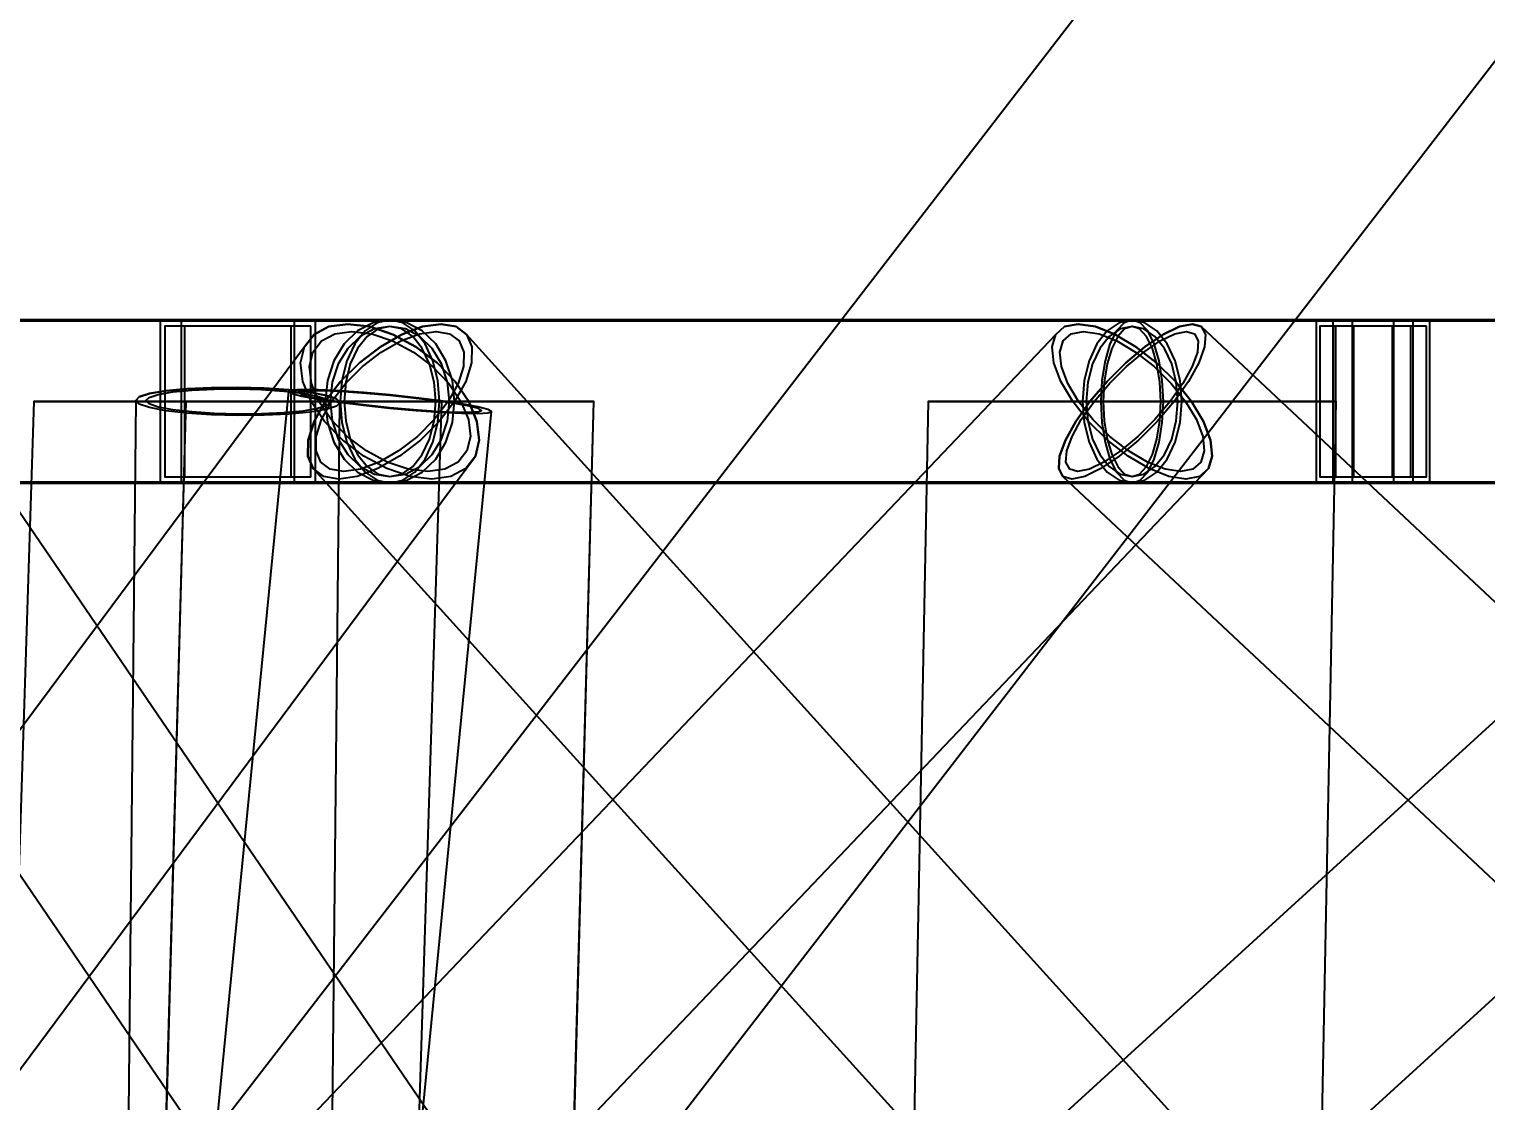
# Model space of a CAD drawing. Header units: millimetres. Extents: x -123812 to 252100, y -3000 to 639000.
# Drawn here: x -7207 to -3580, y 495258 to 497928 of the extents above; entities that cross this region are included whole.
import ezdxf

# ---------------------------------------------------------------- set-up
doc = ezdxf.new("R2010")
doc.units = ezdxf.units.MM
for name, color, linetype, lineweight in [('D-STR-ANTN', 7, 'Continuous', 25), ('D-STR-DIM', 7, 'Continuous', 13), ('D-STR-STRC', 7, 'Continuous', 25)]:
    doc.layers.add(name, color=color, linetype=linetype, lineweight=lineweight)
doc.styles.add('OpenSansCondensed-Light', font='OpenSansCondensed-Light.ttf')
doc.styles.add('TOWER_UNICODE', font='Arial Unicode.ttf')
doc.dimstyles.new('EZDXF', dxfattribs={"dimtxt": 0.25, "dimasz": 0.175, "dimexe": 0.375, "dimexo": 0.125, "dimgap": 0.1, "dimtad": 1, "dimlfac": 100, "dimzin": 12, "dimdsep": 46, "dimtxsty": 'OpenSansCondensed-Light', "dimblk": 'ARCHTICK', "dimcen": 2.5, "dimazin": 3, "dimtfac": 0.5, "dimtmove": 2, "dimatfit": 3})

# ---------------------------------------------------------------- blocks, each defined once
blk = doc.blocks.new('_ARCHTICK')
at = {"color": 0, "linetype": 'BYBLOCK', "const_width": 0.15}
blk.add_lwpolyline([(-0.5, -0.5), (0.5, 0.5)], dxfattribs=at)

msp = doc.modelspace()

# ---------------------------------------------------------------- linework, layer by layer
at = {"layer": 'D-STR-ANTN'}
msp.add_lwpolyline([(-2443, 500759.2), (-8226.2, 493259.2), (-8226.5, 493211.6), (-8202, 493149.6), (-8154.3, 493077.4), (-8086.6, 493000), (-8003.6, 492922.6), (-7910.9, 492850.4), (-7814.9, 492788.4), (-7722, 492740.8), (-7638.7, 492711), (-7570.5, 492700.8), (-7522.2, 492711), (-7497, 492740.8), (-1713.9, 500240.8)], dxfattribs=at)
msp.add_lwpolyline([(-2443, 500759.2), (-8226.2, 493259.2), (-8226.5, 493211.6), (-8202, 493149.6), (-8154.3, 493077.4), (-8086.6, 493000), (-8003.6, 492922.6), (-7910.9, 492850.4), (-7814.9, 492788.4), (-7722, 492740.8), (-7638.7, 492711), (-7570.5, 492700.8), (-7522.2, 492711), (-7497, 492740.8), (-1713.9, 500240.8)], dxfattribs=at)
at = {"layer": 'D-STR-STRC'}
for points in [[(-7581.4, 494863.5), (-6096.1, 496863.5), (-6086.6, 496903.4), (-6092.2, 496950), (-6112.7, 497000), (-6146.4, 497050), (-6191.3, 497096.6), (-6244.2, 497136.5), (-6301.5, 497167.2), (-6359.3, 497186.5), (-6413.7, 497193.1), (-6460.9, 497186.5), (-6497.8, 497167.2), (-6521.8, 497136.5), (-8007.1, 495136.5)], [(-7726.9, 496796.8), (-6309, 496796.8), (-6267.2, 496803.7), (-6228.4, 496824), (-6195, 496856.3), (-6169.4, 496898.4), (-6153.2, 496947.4), (-6147.8, 497000), (-6153.2, 497052.6), (-6169.4, 497101.6), (-6195, 497143.7), (-6228.4, 497176), (-6267.2, 497196.3), (-6309, 497203.2), (-7726.9, 497203.2)], [(-7726.9, 496796.8), (-6309, 496796.8), (-6267.2, 496803.7), (-6228.4, 496824), (-6195, 496856.3), (-6169.4, 496898.4), (-6153.2, 496947.4), (-6147.8, 497000), (-6153.2, 497052.6), (-6169.4, 497101.6), (-6195, 497143.7), (-6228.4, 497176), (-6267.2, 497196.3), (-6309, 497203.2), (-7726.9, 497203.2)], [(-6173.8, 494832.8), (-4271, 496832.8), (-4261.7, 496863.5), (-4266, 496903.4), (-4283.5, 496950), (-4313.2, 497000), (-4353, 497050), (-4400.1, 497096.6), (-4451.4, 497136.5), (-4503.3, 497167.2), (-4552.4, 497186.5), (-4595.3, 497193.1), (-4629, 497186.5), (-4651.2, 497167.2), (-6554.1, 495167.2)], [(-4309, 495167.2), (-6117.9, 497167.2), (-6144.1, 497186.5), (-6181.4, 497193.1), (-6227.5, 497186.5), (-6279.1, 497167.2), (-6332.8, 497136.5), (-6384.8, 497096.6), (-6431.6, 497050), (-6470.1, 497000), (-6497.7, 496950), (-6512.3, 496903.4), (-6513.1, 496863.5), (-6500, 496832.8), (-4691, 494832.8)], [(-2157.1, 495186.5), (-4288.8, 497186.5), (-4310.8, 497193.1), (-4343.1, 497186.5), (-4383.4, 497167.2), (-4429, 497136.5), (-4476.8, 497096.6), (-4523.5, 497050), (-4566, 497000), (-4601.3, 496950), (-4627.1, 496903.4), (-4641.5, 496863.5), (-4643.7, 496832.8), (-4633.4, 496813.5), (-2501.7, 494813.5)], [(-2309.2, 497203.2), (-4461.1, 497203.2), (-4481.2, 497196.3), (-4500, 497176), (-4516.1, 497143.7), (-4528.5, 497101.6), (-4536.2, 497052.6), (-4538.9, 497000), (-4536.2, 496947.4), (-4528.5, 496898.4), (-4516.1, 496856.3), (-4500, 496824), (-4481.2, 496803.7), (-4461.1, 496796.8), (-2309.2, 496796.8)], [(-2309.2, 497203.2), (-4461.1, 497203.2), (-4481.2, 497196.3), (-4500, 497176), (-4516.1, 497143.7), (-4528.5, 497101.6), (-4536.2, 497052.6), (-4538.9, 497000), (-4536.2, 496947.4), (-4528.5, 496898.4), (-4516.1, 496856.3), (-4500, 496824), (-4481.2, 496803.7), (-4461.1, 496796.8), (-2309.2, 496796.8)], [(-2481.6, 497186.5), (-4672.3, 495186.5), (-4678.5, 495167.2), (-4672.4, 495136.5), (-4654.7, 495096.6), (-4626.3, 495050), (-4589.4, 495000), (-4546.4, 494950), (-4500.2, 494903.4), (-4454, 494863.5), (-4411, 494832.8), (-4374, 494813.5), (-4345.6, 494806.9), (-4327.7, 494813.5), (-2136.9, 496813.5)], [(-7940.8, 496863.5), (-6577.9, 494863.5), (-6550.4, 494832.8), (-6510.2, 494813.5), (-6460, 494806.9), (-6403.3, 494813.5), (-6343.9, 494832.8), (-6285.9, 494863.5), (-6233.2, 494903.4), (-6189.4, 494950), (-6157.5, 495000), (-6139.6, 495050), (-6137.1, 495096.6), (-6150, 495136.5), (-7512.9, 497136.5)], [(-8215, 474975.3), (-6056.2, 496975.3), (-6064.8, 496980.4), (-6090, 496986.8), (-6130.2, 496994.1), (-6182.6, 497001.8), (-6243.5, 497009.4), (-6309, 497016.4), (-6374.4, 497022.2), (-6435.4, 497026.5), (-6487.7, 497029), (-6527.9, 497029.6), (-6553.1, 497028.1), (-6561.8, 497024.7), (-8720.6, 475024.7)], [(-6659.9, 474997.4), (-6433.7, 496997.4), (-6442.3, 497006.6), (-6467.7, 497015.2), (-6508, 497022.9), (-6560.6, 497029), (-6621.9, 497033.1), (-6687.6, 497034.9), (-6753.4, 497034.4), (-6814.6, 497031.5), (-6867.2, 497026.5), (-6907.6, 497019.7), (-6933, 497011.5), (-6941.6, 497002.6), (-7167.9, 475002.6)]]:
    msp.add_lwpolyline(points, dxfattribs=at)
for points in [[(-7915.4, 496800), (-6494.5, 496800), (-6494.5, 497200), (-7915.4, 497200)], [(-7915.4, 496800), (-6494.5, 496800), (-6494.5, 497200), (-7915.4, 497200)], [(-7826.7, 496800), (-3761.3, 496800), (-3761.3, 497200), (-7826.7, 497200)], [(-6494.5, 497200), (-6880.8, 497200), (-6880.8, 496800), (-6494.5, 496800)], [(-6494.5, 497200), (-6880.8, 497200), (-6880.8, 496800), (-6494.5, 496800)], [(-6829.1, 496800), (-3719.7, 496800), (-3719.7, 497200), (-6829.1, 497200)], [(-6546.2, 497200), (-6829.1, 497200), (-6829.1, 496800), (-6546.2, 496800)], [(-6829.1, 496800), (-3719.7, 496800), (-3719.7, 497200), (-6829.1, 497200)], [(-6546.2, 497200), (-6829.1, 497200), (-6829.1, 496800), (-6546.2, 496800)], [(-6112.7, 497000), (-6092.2, 496950), (-6086.6, 496903.4), (-6096.1, 496863.5), (-6120.1, 496832.8), (-6157, 496813.5), (-6204.3, 496806.9), (-6258.6, 496813.5), (-6316.4, 496832.8), (-6373.7, 496863.5), (-6426.6, 496903.4), (-6471.5, 496950), (-6505.3, 497000), (-6525.7, 497050), (-6531.3, 497096.6), (-6521.8, 497136.5), (-6497.8, 497167.2), (-6460.9, 497186.5), (-6413.7, 497193.1), (-6359.3, 497186.5), (-6301.5, 497167.2), (-6244.2, 497136.5), (-6191.3, 497096.6), (-6146.4, 497050)], [(-6147.8, 497000), (-6186.3, 496950), (-6233.1, 496903.4), (-6285.2, 496863.5), (-6338.8, 496832.8), (-6390.4, 496813.5), (-6436.5, 496806.9), (-6473.9, 496813.5), (-6500, 496832.8), (-6513.1, 496863.5), (-6512.3, 496903.4), (-6497.7, 496950), (-6470.1, 497000), (-6431.6, 497050), (-6384.8, 497096.6), (-6332.8, 497136.5), (-6279.1, 497167.2), (-6227.5, 497186.5), (-6181.4, 497193.1), (-6144.1, 497186.5), (-6117.9, 497167.2), (-6104.8, 497136.5), (-6105.6, 497096.6), (-6120.3, 497050)], [(-6470.2, 497000), (-6464.7, 496947.4), (-6448.6, 496898.4), (-6423, 496856.3), (-6389.6, 496824), (-6350.7, 496803.7), (-6309, 496796.8), (-6267.2, 496803.7), (-6228.4, 496824), (-6195, 496856.3), (-6169.4, 496898.4), (-6153.2, 496947.4), (-6147.8, 497000), (-6153.2, 497052.6), (-6169.4, 497101.6), (-6195, 497143.7), (-6228.4, 497176), (-6267.2, 497196.3), (-6309, 497203.2), (-6350.7, 497196.3), (-6389.6, 497176), (-6423, 497143.7), (-6448.6, 497101.6), (-6464.7, 497052.6)], [(-6470.2, 497000), (-6464.7, 496947.4), (-6448.6, 496898.4), (-6423, 496856.3), (-6389.6, 496824), (-6350.7, 496803.7), (-6309, 496796.8), (-6267.2, 496803.7), (-6228.4, 496824), (-6195, 496856.3), (-6169.4, 496898.4), (-6153.2, 496947.4), (-6147.8, 497000), (-6153.2, 497052.6), (-6169.4, 497101.6), (-6195, 497143.7), (-6228.4, 497176), (-6267.2, 497196.3), (-6309, 497203.2), (-6350.7, 497196.3), (-6389.6, 497176), (-6423, 497143.7), (-6448.6, 497101.6), (-6464.7, 497052.6)], [(-6432.7, 497000), (-6428.4, 496947.4), (-6416.1, 496898.4), (-6396.4, 496856.3), (-6370.8, 496824), (-6341, 496803.7), (-6309, 496796.8), (-4461.1, 496796.8), (-4429.1, 496803.7), (-4399.3, 496824), (-4373.6, 496856.3), (-4354, 496898.4), (-4341.6, 496947.4), (-4337.4, 497000), (-4341.6, 497052.6), (-4354, 497101.6), (-4373.6, 497143.7), (-4399.3, 497176), (-4429.1, 497196.3), (-4461.1, 497203.2), (-6309, 497203.2), (-6341, 497196.3), (-6370.8, 497176), (-6396.4, 497143.7), (-6416.1, 497101.6), (-6428.4, 497052.6)], [(-6432.7, 497000), (-6428.4, 496947.4), (-6416.1, 496898.4), (-6396.4, 496856.3), (-6370.8, 496824), (-6341, 496803.7), (-6309, 496796.8), (-6276.9, 496803.7), (-6247.1, 496824), (-6221.5, 496856.3), (-6201.8, 496898.4), (-6189.5, 496947.4), (-6185.3, 497000), (-6189.5, 497052.6), (-6201.8, 497101.6), (-6221.5, 497143.7), (-6247.1, 497176), (-6276.9, 497196.3), (-6309, 497203.2), (-6341, 497196.3), (-6370.8, 497176), (-6396.4, 497143.7), (-6416.1, 497101.6), (-6428.4, 497052.6)], [(-6432.7, 497000), (-6428.4, 496947.4), (-6416.1, 496898.4), (-6396.4, 496856.3), (-6370.8, 496824), (-6341, 496803.7), (-6309, 496796.8), (-4461.1, 496796.8), (-4429.1, 496803.7), (-4399.3, 496824), (-4373.6, 496856.3), (-4354, 496898.4), (-4341.6, 496947.4), (-4337.4, 497000), (-4341.6, 497052.6), (-4354, 497101.6), (-4373.6, 497143.7), (-4399.3, 497176), (-4429.1, 497196.3), (-4461.1, 497203.2), (-6309, 497203.2), (-6341, 497196.3), (-6370.8, 497176), (-6396.4, 497143.7), (-6416.1, 497101.6), (-6428.4, 497052.6)], [(-6432.7, 497000), (-6428.4, 496947.4), (-6416.1, 496898.4), (-6396.4, 496856.3), (-6370.8, 496824), (-6341, 496803.7), (-6309, 496796.8), (-6276.9, 496803.7), (-6247.1, 496824), (-6221.5, 496856.3), (-6201.8, 496898.4), (-6189.5, 496947.4), (-6185.3, 497000), (-6189.5, 497052.6), (-6201.8, 497101.6), (-6221.5, 497143.7), (-6247.1, 497176), (-6276.9, 497196.3), (-6309, 497203.2), (-6341, 497196.3), (-6370.8, 497176), (-6396.4, 497143.7), (-6416.1, 497101.6), (-6428.4, 497052.6)], [(-4313.2, 497000), (-4283.5, 496950), (-4266, 496903.4), (-4261.7, 496863.5), (-4271, 496832.8), (-4293.3, 496813.5), (-4327, 496806.9), (-4369.8, 496813.5), (-4418.9, 496832.8), (-4470.8, 496863.5), (-4522.1, 496903.4), (-4569.3, 496950), (-4609, 497000), (-4638.7, 497050), (-4656.3, 497096.6), (-4660.5, 497136.5), (-4651.2, 497167.2), (-4629, 497186.5), (-4595.3, 497193.1), (-4552.4, 497186.5), (-4503.3, 497167.2), (-4451.4, 497136.5), (-4400.1, 497096.6), (-4353, 497050)], [(-4356.2, 497000), (-4398.7, 496950), (-4445.4, 496903.4), (-4493.2, 496863.5), (-4538.8, 496832.8), (-4579.1, 496813.5), (-4611.4, 496806.9), (-4633.4, 496813.5), (-4643.7, 496832.8), (-4641.5, 496863.5), (-4627.1, 496903.4), (-4601.3, 496950), (-4566, 497000), (-4523.5, 497050), (-4476.8, 497096.6), (-4429, 497136.5), (-4383.4, 497167.2), (-4343.1, 497186.5), (-4310.8, 497193.1), (-4288.8, 497186.5), (-4278.5, 497167.2), (-4280.7, 497136.5), (-4295.1, 497096.6), (-4320.9, 497050)], [(-4584.8, 497000), (-4580.6, 496947.4), (-4568.2, 496898.4), (-4548.6, 496856.3), (-4523, 496824), (-4493.1, 496803.7), (-4461.1, 496796.8), (-4429.1, 496803.7), (-4399.3, 496824), (-4373.6, 496856.3), (-4354, 496898.4), (-4341.6, 496947.4), (-4337.4, 497000), (-4341.6, 497052.6), (-4354, 497101.6), (-4373.6, 497143.7), (-4399.3, 497176), (-4429.1, 497196.3), (-4461.1, 497203.2), (-4493.1, 497196.3), (-4523, 497176), (-4548.6, 497143.7), (-4568.2, 497101.6), (-4580.6, 497052.6)], [(-4584.8, 497000), (-4580.6, 496947.4), (-4568.2, 496898.4), (-4548.6, 496856.3), (-4523, 496824), (-4493.1, 496803.7), (-4461.1, 496796.8), (-4429.1, 496803.7), (-4399.3, 496824), (-4373.6, 496856.3), (-4354, 496898.4), (-4341.6, 496947.4), (-4337.4, 497000), (-4341.6, 497052.6), (-4354, 497101.6), (-4373.6, 497143.7), (-4399.3, 497176), (-4429.1, 497196.3), (-4461.1, 497203.2), (-4493.1, 497196.3), (-4523, 497176), (-4548.6, 497143.7), (-4568.2, 497101.6), (-4580.6, 497052.6)], [(-4538.9, 497000), (-4536.2, 496947.4), (-4528.5, 496898.4), (-4516.1, 496856.3), (-4500, 496824), (-4481.2, 496803.7), (-4461.1, 496796.8), (-4441, 496803.7), (-4422.2, 496824), (-4406.1, 496856.3), (-4393.8, 496898.4), (-4386, 496947.4), (-4383.3, 497000), (-4386, 497052.6), (-4393.8, 497101.6), (-4406.1, 497143.7), (-4422.2, 497176), (-4441, 497196.3), (-4461.1, 497203.2), (-4481.2, 497196.3), (-4500, 497176), (-4516.1, 497143.7), (-4528.5, 497101.6), (-4536.2, 497052.6)], [(-4538.9, 497000), (-4536.2, 496947.4), (-4528.5, 496898.4), (-4516.1, 496856.3), (-4500, 496824), (-4481.2, 496803.7), (-4461.1, 496796.8), (-4441, 496803.7), (-4422.2, 496824), (-4406.1, 496856.3), (-4393.8, 496898.4), (-4386, 496947.4), (-4383.3, 497000), (-4386, 497052.6), (-4393.8, 497101.6), (-4406.1, 497143.7), (-4422.2, 497176), (-4441, 497196.3), (-4461.1, 497203.2), (-4481.2, 497196.3), (-4500, 497176), (-4516.1, 497143.7), (-4528.5, 497101.6), (-4536.2, 497052.6)], [(-3719.7, 497200), (-4002.5, 497200), (-4002.5, 496800), (-3719.7, 496800)], [(-3719.7, 497200), (-4002.5, 497200), (-4002.5, 496800), (-3719.7, 496800)], [(-3961.3, 496800), (100.2, 496800), (100.2, 497200), (-3961.3, 497200)], [(-3760.9, 497200), (-3961.3, 497200), (-3961.3, 496800), (-3760.9, 496800)], [(-3761.3, 497200), (-3960.9, 497200), (-3960.9, 496800), (-3761.3, 496800)], [(-3912.9, 496800), (51.8, 496800), (51.8, 497200), (-3912.9, 497200)], [(-3809.3, 497200), (-3912.9, 497200), (-3912.9, 496800), (-3809.3, 496800)], [(-3912.9, 496800), (51.8, 496800), (51.8, 497200), (-3912.9, 497200)], [(-3809.3, 497200), (-3912.9, 497200), (-3912.9, 496800), (-3809.3, 496800)], [(-6506, 497188), (-6869.2, 497188), (-6869.2, 496812), (-6506, 496812)], [(-6506, 497188), (-6869.2, 497188), (-6869.2, 496812), (-6506, 496812)], [(-6554.7, 497188), (-6820.6, 497188), (-6820.6, 496812), (-6554.7, 496812)], [(-6554.7, 497188), (-6820.6, 497188), (-6820.6, 496812), (-6554.7, 496812)], [(-6132, 497000), (-6113.6, 496954.9), (-6108.5, 496913), (-6117.1, 496876.9), (-6138.7, 496849.2), (-6172, 496831.8), (-6214.6, 496825.9), (-6263.6, 496831.8), (-6315.7, 496849.2), (-6367.4, 496876.9), (-6415, 496913), (-6455.5, 496954.9), (-6486, 497000), (-6504.4, 497045.1), (-6509.4, 497087), (-6500.9, 497123.1), (-6479.2, 497150.8), (-6446, 497168.2), (-6403.4, 497174.1), (-6354.3, 497168.2), (-6302.2, 497150.8), (-6250.6, 497123.1), (-6202.9, 497087), (-6162.4, 497045.1)], [(-6163.6, 497000), (-6198.4, 496954.9), (-6240.6, 496913), (-6287.5, 496876.9), (-6335.9, 496849.2), (-6382.4, 496831.8), (-6423.9, 496825.9), (-6457.6, 496831.8), (-6481.2, 496849.2), (-6493, 496876.9), (-6492.3, 496913), (-6479.1, 496954.9), (-6454.3, 497000), (-6419.6, 497045.1), (-6377.3, 497087), (-6330.4, 497123.1), (-6282.1, 497150.8), (-6235.5, 497168.2), (-6194, 497174.1), (-6160.3, 497168.2), (-6136.7, 497150.8), (-6124.9, 497123.1), (-6125.6, 497087), (-6138.8, 497045.1)], [(-6457.5, 497000), (-6452.4, 496951.5), (-6437.6, 496906.4), (-6414, 496867.6), (-6383.2, 496837.9), (-6347.4, 496819.2), (-6309, 496812.8), (-6270.5, 496819.2), (-6234.7, 496837.9), (-6203.9, 496867.6), (-6180.3, 496906.4), (-6165.5, 496951.5), (-6160.4, 497000), (-6165.5, 497048.5), (-6180.3, 497093.6), (-6203.9, 497132.4), (-6234.7, 497162.1), (-6270.5, 497180.8), (-6309, 497187.2), (-6347.4, 497180.8), (-6383.2, 497162.1), (-6414, 497132.4), (-6437.6, 497093.6), (-6452.4, 497048.5)], [(-6457.5, 497000), (-6452.4, 496951.5), (-6437.6, 496906.4), (-6414, 496867.6), (-6383.2, 496837.9), (-6347.4, 496819.2), (-6309, 496812.8), (-6270.5, 496819.2), (-6234.7, 496837.9), (-6203.9, 496867.6), (-6180.3, 496906.4), (-6165.5, 496951.5), (-6160.4, 497000), (-6165.5, 497048.5), (-6180.3, 497093.6), (-6203.9, 497132.4), (-6234.7, 497162.1), (-6270.5, 497180.8), (-6309, 497187.2), (-6347.4, 497180.8), (-6383.2, 497162.1), (-6414, 497132.4), (-6437.6, 497093.6), (-6452.4, 497048.5)], [(-6422.9, 497000), (-6419, 496951.5), (-6407.7, 496906.4), (-6389.5, 496867.6), (-6365.9, 496837.9), (-6338.5, 496819.2), (-6309, 496812.8), (-6279.5, 496819.2), (-6252, 496837.9), (-6228.4, 496867.6), (-6210.3, 496906.4), (-6198.9, 496951.5), (-6195, 497000), (-6198.9, 497048.5), (-6210.3, 497093.6), (-6228.4, 497132.4), (-6252, 497162.1), (-6279.5, 497180.8), (-6309, 497187.2), (-6338.5, 497180.8), (-6365.9, 497162.1), (-6389.5, 497132.4), (-6407.7, 497093.6), (-6419, 497048.5)], [(-6422.9, 497000), (-6419, 496951.5), (-6407.7, 496906.4), (-6389.5, 496867.6), (-6365.9, 496837.9), (-6338.5, 496819.2), (-6309, 496812.8), (-6279.5, 496819.2), (-6252, 496837.9), (-6228.4, 496867.6), (-6210.3, 496906.4), (-6198.9, 496951.5), (-6195, 497000), (-6198.9, 497048.5), (-6210.3, 497093.6), (-6228.4, 497132.4), (-6252, 497162.1), (-6279.5, 497180.8), (-6309, 497187.2), (-6338.5, 497180.8), (-6365.9, 497162.1), (-6389.5, 497132.4), (-6407.7, 497093.6), (-6419, 497048.5)], [(-4327.8, 497000), (-4301, 496954.9), (-4285.2, 496913), (-4281.3, 496876.9), (-4289.7, 496849.2), (-4309.8, 496831.8), (-4340.2, 496825.9), (-4378.8, 496831.8), (-4423, 496849.2), (-4469.9, 496876.9), (-4516.1, 496913), (-4558.6, 496954.9), (-4594.5, 497000), (-4621.2, 497045.1), (-4637.1, 497087), (-4640.9, 497123.1), (-4632.5, 497150.8), (-4612.4, 497168.2), (-4582.1, 497174.1), (-4543.4, 497168.2), (-4499.2, 497150.8), (-4452.3, 497123.1), (-4406.1, 497087), (-4363.6, 497045.1)], [(-4366.6, 497000), (-4404.8, 496954.9), (-4447, 496913), (-4490.1, 496876.9), (-4531.2, 496849.2), (-4567.5, 496831.8), (-4596.6, 496825.9), (-4616.5, 496831.8), (-4625.7, 496849.2), (-4623.8, 496876.9), (-4610.7, 496913), (-4587.5, 496954.9), (-4555.7, 497000), (-4517.4, 497045.1), (-4475.3, 497087), (-4432.2, 497123.1), (-4391.1, 497150.8), (-4354.7, 497168.2), (-4325.6, 497174.1), (-4305.8, 497168.2), (-4296.5, 497150.8), (-4298.4, 497123.1), (-4311.5, 497087), (-4334.7, 497045.1)], [(-4575.1, 497000), (-4571.2, 496951.5), (-4559.8, 496906.4), (-4541.7, 496867.6), (-4518.1, 496837.9), (-4490.6, 496819.2), (-4461.1, 496812.8), (-4431.6, 496819.2), (-4404.1, 496837.9), (-4380.5, 496867.6), (-4362.4, 496906.4), (-4351, 496951.5), (-4347.2, 497000), (-4351, 497048.5), (-4362.4, 497093.6), (-4380.5, 497132.4), (-4404.1, 497162.1), (-4431.6, 497180.8), (-4461.1, 497187.2), (-4490.6, 497180.8), (-4518.1, 497162.1), (-4541.7, 497132.4), (-4559.8, 497093.6), (-4571.2, 497048.5)], [(-4575.1, 497000), (-4571.2, 496951.5), (-4559.8, 496906.4), (-4541.7, 496867.6), (-4518.1, 496837.9), (-4490.6, 496819.2), (-4461.1, 496812.8), (-4431.6, 496819.2), (-4404.1, 496837.9), (-4380.5, 496867.6), (-4362.4, 496906.4), (-4351, 496951.5), (-4347.2, 497000), (-4351, 497048.5), (-4362.4, 497093.6), (-4380.5, 497132.4), (-4404.1, 497162.1), (-4431.6, 497180.8), (-4461.1, 497187.2), (-4490.6, 497180.8), (-4518.1, 497162.1), (-4541.7, 497132.4), (-4559.8, 497093.6), (-4571.2, 497048.5)], [(-4532.7, 497000), (-4530.3, 496951.5), (-4523.2, 496906.4), (-4511.8, 496867.6), (-4496.9, 496837.9), (-4479.7, 496819.2), (-4461.1, 496812.8), (-4442.6, 496819.2), (-4425.3, 496837.9), (-4410.5, 496867.6), (-4399.1, 496906.4), (-4391.9, 496951.5), (-4389.5, 497000), (-4391.9, 497048.5), (-4399.1, 497093.6), (-4410.5, 497132.4), (-4425.3, 497162.1), (-4442.6, 497180.8), (-4461.1, 497187.2), (-4479.7, 497180.8), (-4496.9, 497162.1), (-4511.8, 497132.4), (-4523.2, 497093.6), (-4530.3, 497048.5)], [(-4532.7, 497000), (-4530.3, 496951.5), (-4523.2, 496906.4), (-4511.8, 496867.6), (-4496.9, 496837.9), (-4479.7, 496819.2), (-4461.1, 496812.8), (-4442.6, 496819.2), (-4425.3, 496837.9), (-4410.5, 496867.6), (-4399.1, 496906.4), (-4391.9, 496951.5), (-4389.5, 497000), (-4391.9, 497048.5), (-4399.1, 497093.6), (-4410.5, 497132.4), (-4425.3, 497162.1), (-4442.6, 497180.8), (-4461.1, 497187.2), (-4479.7, 497180.8), (-4496.9, 497162.1), (-4511.8, 497132.4), (-4523.2, 497093.6), (-4530.3, 497048.5)], [(-3728.2, 497188), (-3994, 497188), (-3994, 496812), (-3728.2, 496812)], [(-3728.2, 497188), (-3994, 497188), (-3994, 496812), (-3728.2, 496812)], [(-3766.9, 497188), (-3955.3, 497188), (-3955.3, 496812), (-3766.9, 496812)], [(-3767.3, 497188), (-3954.9, 497188), (-3954.9, 496812), (-3767.3, 496812)], [(-3812.5, 497188), (-3909.8, 497188), (-3909.8, 496812), (-3812.5, 496812)], [(-3812.5, 497188), (-3909.8, 497188), (-3909.8, 496812), (-3812.5, 496812)], [(-6687.6, 496965.1), (-6753.4, 496966.9), (-6814.6, 496971), (-6867.2, 496977.1), (-6907.6, 496984.8), (-6933, 496993.4), (-6941.6, 497002.6), (-6933, 497011.5), (-6907.6, 497019.7), (-6867.2, 497026.5), (-6814.6, 497031.5), (-6753.4, 497034.4), (-6687.6, 497034.9), (-6621.9, 497033.1), (-6560.6, 497029), (-6508, 497022.9), (-6467.7, 497015.2), (-6442.3, 497006.6), (-6433.7, 496997.4), (-6442.3, 496988.5), (-6467.7, 496980.3), (-6508, 496973.5), (-6560.6, 496968.5), (-6621.9, 496965.6)], [(-6687.6, 496968.5), (-6746.9, 496970.2), (-6802.1, 496973.9), (-6849.6, 496979.4), (-6886, 496986.3), (-6908.8, 496994.1), (-6916.6, 497002.3), (-6908.8, 497010.4), (-6886, 497017.7), (-6849.6, 497023.9), (-6802.1, 497028.4), (-6746.9, 497031), (-6687.6, 497031.5), (-6628.4, 497029.8), (-6573.1, 497026.1), (-6525.7, 497020.6), (-6489.3, 497013.7), (-6466.5, 497005.9), (-6458.7, 496997.7), (-6466.5, 496989.6), (-6489.3, 496982.3), (-6525.7, 496976.1), (-6573.1, 496971.6), (-6628.4, 496969)], [(-6309, 497016.4), (-6374.4, 497022.2), (-6435.4, 497026.5), (-6487.7, 497029), (-6527.9, 497029.6), (-6553.1, 497028.1), (-6561.8, 497024.7), (-6553.1, 497019.6), (-6527.9, 497013.2), (-6487.7, 497005.9), (-6435.4, 496998.2), (-6374.4, 496990.6), (-6309, 496983.6), (-6243.5, 496977.8), (-6182.6, 496973.5), (-6130.2, 496971), (-6090, 496970.4), (-6064.8, 496971.9), (-6056.2, 496975.3), (-6064.8, 496980.4), (-6090, 496986.8), (-6130.2, 496994.1), (-6182.6, 497001.8), (-6243.5, 497009.4)], [(-6309, 497014.8), (-6368, 497020), (-6422.9, 497023.9), (-6470.1, 497026.2), (-6506.3, 497026.7), (-6529.1, 497025.3), (-6536.9, 497022.3), (-6529.1, 497017.7), (-6506.3, 497011.9), (-6470.1, 497005.3), (-6422.9, 496998.4), (-6368, 496991.5), (-6309, 496985.2), (-6250, 496980), (-6195, 496976.1), (-6147.8, 496973.8), (-6111.6, 496973.3), (-6088.8, 496974.7), (-6081.1, 496977.7), (-6088.8, 496982.3), (-6111.6, 496988.1), (-6147.8, 496994.7), (-6195, 497001.6), (-6250, 497008.5)], [(-7259.6, 495000), (-6242.7, 495000), (-6179.6, 497000), (-7195.6, 497000)], [(-6179.6, 497000), (-6197, 497000), (-6247.7, 497000), (-6328.4, 497000), (-6433.6, 497000), (-6556.2, 497000), (-6687.6, 497000), (-6819.1, 497000), (-6941.6, 497000), (-7046.9, 497000), (-7127.6, 497000), (-7178.3, 497000), (-7195.6, 497000), (-7178.3, 497000), (-7127.6, 497000), (-7046.9, 497000), (-6941.6, 497000), (-6819.1, 497000), (-6687.6, 497000), (-6556.2, 497000), (-6433.6, 497000), (-6328.4, 497000), (-6247.7, 497000), (-6197, 497000)], [(-6239.6, 497000), (-6254.9, 497000), (-6299.7, 497000), (-6370.9, 497000), (-6463.6, 497000), (-6571.7, 497000), (-6687.6, 497000), (-6803.6, 497000), (-6911.6, 497000), (-7004.4, 497000), (-7075.6, 497000), (-7120.4, 497000), (-7135.6, 497000), (-7120.4, 497000), (-7075.6, 497000), (-7004.4, 497000), (-6911.6, 497000), (-6803.6, 497000), (-6687.6, 497000), (-6571.7, 497000), (-6463.6, 497000), (-6370.9, 497000), (-6299.7, 497000), (-6254.9, 497000)], [(-6872.4, 495000), (-5855.5, 495000), (-5801, 497000), (-6817, 497000)], [(-6872.1, 495000), (-5855.8, 495000), (-5801, 497000), (-6817, 497000)], [(-5801, 497000), (-5818.3, 497000), (-5869, 497000), (-5949.8, 497000), (-6055, 497000), (-6177.5, 497000), (-6309, 497000), (-6440.4, 497000), (-6563, 497000), (-6668.2, 497000), (-6748.9, 497000), (-6799.7, 497000), (-6817, 497000), (-6799.7, 497000), (-6748.9, 497000), (-6668.2, 497000), (-6563, 497000), (-6440.4, 497000), (-6309, 497000), (-6177.5, 497000), (-6055, 497000), (-5949.8, 497000), (-5869, 497000), (-5818.3, 497000)], [(-5801, 497000), (-5818.3, 497000), (-5869, 497000), (-5949.8, 497000), (-6055, 497000), (-6177.5, 497000), (-6309, 497000), (-6440.4, 497000), (-6563, 497000), (-6668.2, 497000), (-6748.9, 497000), (-6799.7, 497000), (-6817, 497000), (-6799.7, 497000), (-6748.9, 497000), (-6668.2, 497000), (-6563, 497000), (-6440.4, 497000), (-6309, 497000), (-6177.5, 497000), (-6055, 497000), (-5949.8, 497000), (-5869, 497000), (-5818.3, 497000)], [(-5861, 497000), (-5876.2, 497000), (-5921, 497000), (-5992.2, 497000), (-6085, 497000), (-6193, 497000), (-6309, 497000), (-6424.9, 497000), (-6533, 497000), (-6625.7, 497000), (-6696.9, 497000), (-6741.7, 497000), (-6757, 497000), (-6741.7, 497000), (-6696.9, 497000), (-6625.7, 497000), (-6533, 497000), (-6424.9, 497000), (-6309, 497000), (-6193, 497000), (-6085, 497000), (-5992.2, 497000), (-5921, 497000), (-5876.2, 497000)], [(-5861, 497000), (-5876.2, 497000), (-5921, 497000), (-5992.2, 497000), (-6085, 497000), (-6193, 497000), (-6309, 497000), (-6424.9, 497000), (-6533, 497000), (-6625.7, 497000), (-6696.9, 497000), (-6741.7, 497000), (-6757, 497000), (-6741.7, 497000), (-6696.9, 497000), (-6625.7, 497000), (-6533, 497000), (-6424.9, 497000), (-6309, 497000), (-6193, 497000), (-6085, 497000), (-5992.2, 497000), (-5921, 497000), (-5876.2, 497000)], [(-5008.2, 495000), (-3991.8, 495000), (-3953.1, 497000), (-4969.1, 497000)], [(-5008.2, 495000), (-3991.8, 495000), (-3953.1, 497000), (-4969.1, 497000)], [(-3953.1, 497000), (-3970.4, 497000), (-4021.2, 497000), (-4101.9, 497000), (-4207.1, 497000), (-4329.6, 497000), (-4461.1, 497000), (-4592.6, 497000), (-4715.1, 497000), (-4820.3, 497000), (-4901.1, 497000), (-4951.8, 497000), (-4969.1, 497000), (-4951.8, 497000), (-4901.1, 497000), (-4820.3, 497000), (-4715.1, 497000), (-4592.6, 497000), (-4461.1, 497000), (-4329.6, 497000), (-4207.1, 497000), (-4101.9, 497000), (-4021.2, 497000), (-3970.4, 497000)], [(-3953.1, 497000), (-3970.4, 497000), (-4021.2, 497000), (-4101.9, 497000), (-4207.1, 497000), (-4329.6, 497000), (-4461.1, 497000), (-4592.6, 497000), (-4715.1, 497000), (-4820.3, 497000), (-4901.1, 497000), (-4951.8, 497000), (-4969.1, 497000), (-4951.8, 497000), (-4901.1, 497000), (-4820.3, 497000), (-4715.1, 497000), (-4592.6, 497000), (-4461.1, 497000), (-4329.6, 497000), (-4207.1, 497000), (-4101.9, 497000), (-4021.2, 497000), (-3970.4, 497000)], [(-4013.1, 497000), (-4028.4, 497000), (-4073.1, 497000), (-4144.3, 497000), (-4237.1, 497000), (-4345.2, 497000), (-4461.1, 497000), (-4577.1, 497000), (-4685.1, 497000), (-4777.9, 497000), (-4849.1, 497000), (-4893.8, 497000), (-4909.1, 497000), (-4893.8, 497000), (-4849.1, 497000), (-4777.9, 497000), (-4685.1, 497000), (-4577.1, 497000), (-4461.1, 497000), (-4345.2, 497000), (-4237.1, 497000), (-4144.3, 497000), (-4073.1, 497000), (-4028.4, 497000)], [(-4013.1, 497000), (-4028.4, 497000), (-4073.1, 497000), (-4144.3, 497000), (-4237.1, 497000), (-4345.2, 497000), (-4461.1, 497000), (-4577.1, 497000), (-4685.1, 497000), (-4777.9, 497000), (-4849.1, 497000), (-4893.8, 497000), (-4909.1, 497000), (-4893.8, 497000), (-4849.1, 497000), (-4777.9, 497000), (-4685.1, 497000), (-4577.1, 497000), (-4461.1, 497000), (-4345.2, 497000), (-4237.1, 497000), (-4144.3, 497000), (-4073.1, 497000), (-4028.4, 497000)]]:
    msp.add_lwpolyline(points, close=True, dxfattribs=at)

# ---------------------------------------------------------------- dimensions: what is measured, and where the dimension line sits
at = {"layer": 'D-STR-DIM'}
msp.add_linear_dim(base=(-112000, 0), p1=(0, 0), p2=(0, 634000), angle=90, dimstyle='EZDXF', override={"dimtxt": 8400, "dimasz": 3750, "dimexe": 2100, "dimexo": 1800, "dimgap": 2100, "dimtad": 1, "dimdec": 0, "dimlfac": 1, "dimlunit": 2, "dimtxsty": 'TOWER_UNICODE', "dimclrd": 7, "dimclre": 7, "dimclrt": 7}, dxfattribs=at).render()

doc.saveas('drawing.dxf')
